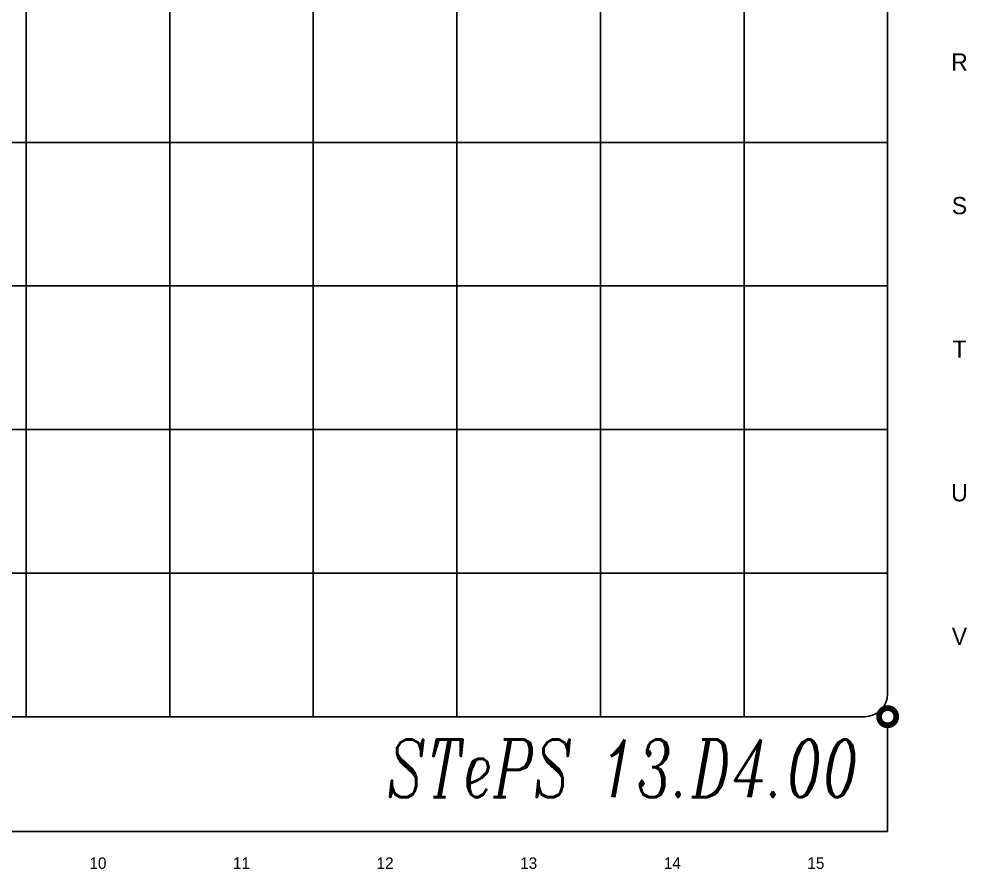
# Model space of a CAD drawing. Extents: x -6 to 410, y -3 to 290.
# Drawn here: x 111.9 to 194.4, y -3.3 to 70.7 of the extents above; entities that cross this region are included whole.
import ezdxf
from ezdxf.enums import TextEntityAlignment as Align

# ---------------------------------------------------------------- set-up
doc = ezdxf.new("R2010")
doc.units = 0
for name, color, linetype in [('BORDER', 7, 'CONTINUOUS'), ('GRID', 9, 'CONTINUOUS'), ('GRID_FIX', 3, 'CONTINUOUS'), ('SCHEIDINGEN', 9, 'CONTINUOUS'), ('ZWART', 7, 'CONTINUOUS')]:
    doc.layers.add(name, color=color, linetype=linetype)
doc.styles.add('ITALICC', font='ITALICC.shx', dxfattribs={"width": 0.7, "height": 5})

# ---------------------------------------------------------------- blocks, each defined once
blk = doc.blocks.new('1')
blk = doc.blocks.new('CCTINFO')
at = {"layer": 'GRID', "linetype": 'CONTINUOUS', "style": 'ITALICC', "width": 0.7}
blk.add_attdef('CCTLIB', (-93.75, 0), '', height=5, dxfattribs=at)

msp = doc.modelspace()

# ---------------------------------------------------------------- linework, layer by layer
at = {"layer": 'BORDER'}
for p, q in [((187.497, 9.249), (187.497, -0.001)), ((187.497, -0.001), (-0.003, -0.001))]:
    msp.add_line(p, q, dxfattribs=at)
at = {"layer": 'GRID_FIX', "linetype": 'CONTINUOUS'}
for p, q in [((112.497, 9.999), (112.497, 72.499)), ((124.997, 9.999), (124.997, 72.499)), ((137.497, 9.999), (137.497, 72.499)), ((149.997, 9.999), (149.997, 72.499)), ((162.497, 9.999), (162.497, 72.499)), ((174.997, 9.999), (174.997, 72.499)), ((-0.003, 59.999), (187.497, 59.999)), ((-0.003, 47.499), (187.497, 47.499)), ((-0.003, 34.999), (187.497, 34.999)), ((-0.003, 22.499), (187.497, 22.499))]:
    msp.add_line(p, q, dxfattribs=at)
at = {"layer": 'SCHEIDINGEN'}
for p, q in [((187.497, 282.999), (187.497, 11.999)), ((185.497, 9.999), (1.997, 9.999))]:
    msp.add_line(p, q, dxfattribs=at)
msp.add_arc((185.497, 11.999), 2, 270, 0, dxfattribs=at)
at = {"layer": 'ZWART', "linetype": 'CONTINUOUS', "const_width": 0.5}
msp.add_lwpolyline([(186.747, 9.999, 1), (188.247, 9.999, 1)], format="xyb", close=True, dxfattribs=at)

# ---------------------------------------------------------------- block references
at = {"layer": 'GRID', "linetype": 'CONTINUOUS'}
ref = msp.add_blockref('1', (193.747, 66.249), dxfattribs=at)
ref.add_attrib('NUMMER', 'R', dxfattribs={"linetype": 'CONTINUOUS', "height": 1.5}).set_placement((193.747, 66.249), align=Align.CENTER)
ref = msp.add_blockref('1', (193.747, 53.749), dxfattribs=at)
ref.add_attrib('NUMMER', 'S', dxfattribs={"linetype": 'CONTINUOUS', "height": 1.5}).set_placement((193.747, 53.749), align=Align.CENTER)
ref = msp.add_blockref('1', (193.747, 41.249), dxfattribs=at)
ref.add_attrib('NUMMER', 'T', dxfattribs={"linetype": 'CONTINUOUS', "height": 1.5}).set_placement((193.747, 41.249), align=Align.CENTER)
ref = msp.add_blockref('1', (193.747, 28.749), dxfattribs=at)
ref.add_attrib('NUMMER', 'U', dxfattribs={"linetype": 'CONTINUOUS', "height": 1.5}).set_placement((193.747, 28.749), align=Align.CENTER)
ref = msp.add_blockref('1', (193.747, 16.249), dxfattribs=at)
ref.add_attrib('NUMMER', 'V', dxfattribs={"linetype": 'CONTINUOUS', "height": 1.5}).set_placement((193.747, 16.249), align=Align.CENTER)
ref = msp.add_blockref('CCTINFO', (97.747, 2.999), dxfattribs=at)
ref.add_attrib('CCTAPPLI', 'STePS 13.D4.00', dxfattribs={"linetype": 'CONTINUOUS', "height": 5, "style": 'ITALICC', "width": 0.7}).set_placement((184.997, 2.999), align=Align.RIGHT)
ref = msp.add_blockref('1', (118.747, -3.251), dxfattribs=at)
ref.add_attrib('NUMMER', '10', dxfattribs={"linetype": 'CONTINUOUS', "height": 1}).set_placement((118.747, -3.251), align=Align.CENTER)
ref = msp.add_blockref('1', (131.247, -3.251), dxfattribs=at)
ref.add_attrib('NUMMER', '11', dxfattribs={"linetype": 'CONTINUOUS', "height": 1}).set_placement((131.247, -3.251), align=Align.CENTER)
ref = msp.add_blockref('1', (143.747, -3.251), dxfattribs=at)
ref.add_attrib('NUMMER', '12', dxfattribs={"linetype": 'CONTINUOUS', "height": 1}).set_placement((143.747, -3.251), align=Align.CENTER)
ref = msp.add_blockref('1', (156.247, -3.251), dxfattribs=at)
ref.add_attrib('NUMMER', '13', dxfattribs={"linetype": 'CONTINUOUS', "height": 1}).set_placement((156.247, -3.251), align=Align.CENTER)
ref = msp.add_blockref('1', (168.747, -3.251), dxfattribs=at)
ref.add_attrib('NUMMER', '14', dxfattribs={"linetype": 'CONTINUOUS', "height": 1}).set_placement((168.747, -3.251), align=Align.CENTER)
ref = msp.add_blockref('1', (181.247, -3.251), dxfattribs=at)
ref.add_attrib('NUMMER', '15', dxfattribs={"linetype": 'CONTINUOUS', "height": 1}).set_placement((181.247, -3.251), align=Align.CENTER)

doc.saveas('drawing.dxf')
